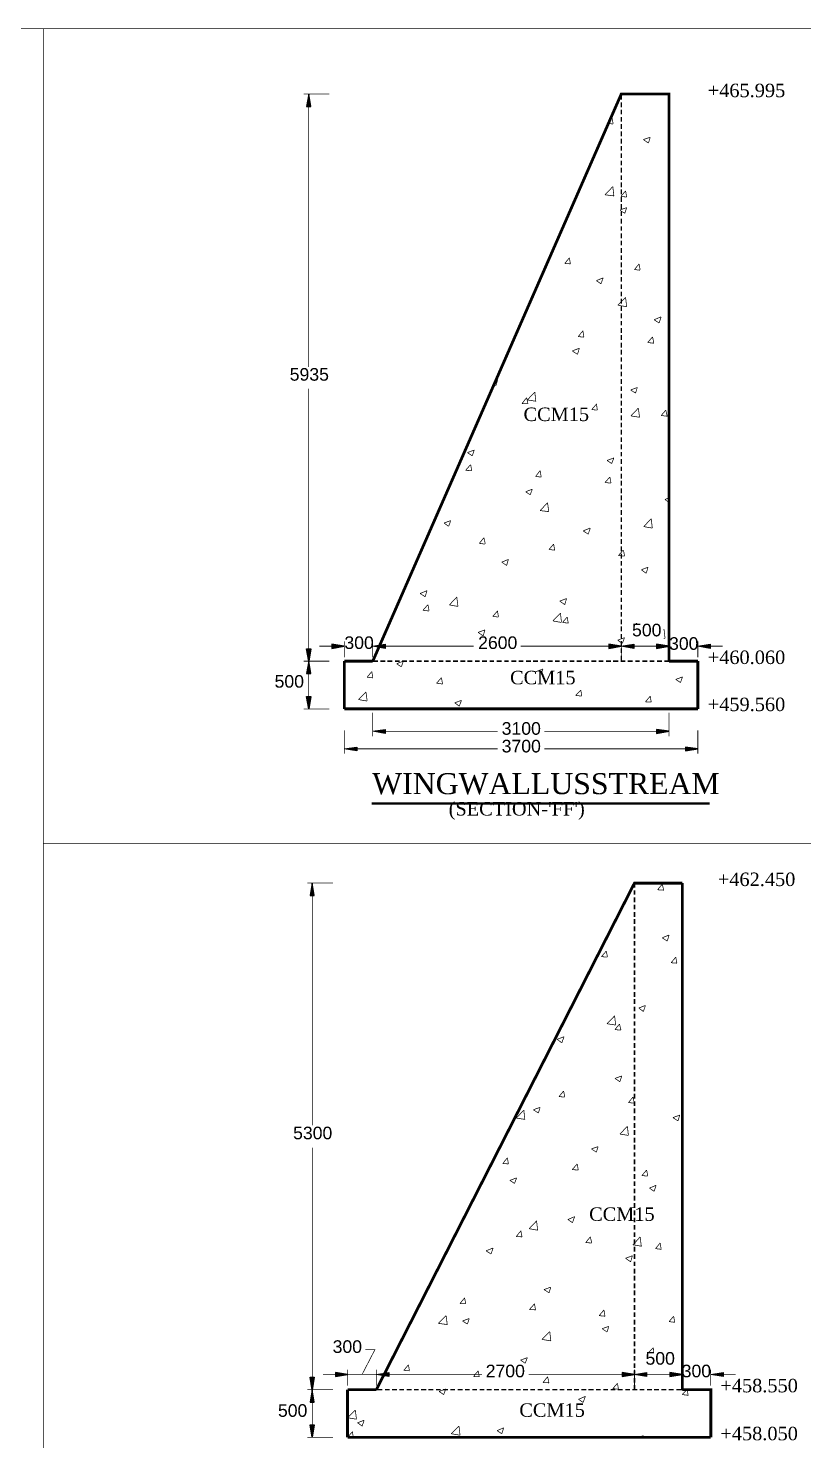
# Model space of a CAD drawing. Header units: millimetres. Extents: x 5 to 839, y 41 to 552.
# Drawn here: x 619.6 to 711.8, y 384 to 551.9 of the extents above; entities that cross this region are included whole.
import ezdxf

# ---------------------------------------------------------------- set-up
doc = ezdxf.new("R2010")
doc.units = ezdxf.units.MM
for name, color, linetype in [('H', 7, 'Continuous'), ('P', 7, 'Continuous'), ('T', 7, 'Continuous')]:
    doc.layers.add(name, color=color, linetype=linetype)

msp = doc.modelspace()

# ---------------------------------------------------------------- hatches: boundary and pattern name
at = {"layer": 'H', "linetype": 'Continuous'}
for points in [[(652.709, 542.608), (652.956, 544.089), (653.221, 542.608), (652.709, 542.608)], [(655.708, 478.19), (655.708, 478.702), (657.19, 478.437), (655.708, 478.19)], [(662.058, 478.19), (660.576, 478.437), (662.058, 478.702), (662.058, 478.19)], [(662.058, 478.19), (660.576, 478.437), (662.058, 478.702), (662.058, 478.19)], [(688.658, 478.19), (688.658, 478.702), (690.139, 478.437), (688.658, 478.19)], [(691.621, 478.19), (690.139, 478.437), (691.621, 478.702), (691.621, 478.19)], [(694.32, 478.19), (694.32, 478.702), (695.801, 478.437), (694.32, 478.19)], [(694.32, 478.19), (694.32, 478.702), (695.801, 478.437), (694.32, 478.19)], [(700.723, 478.19), (699.241, 478.437), (700.723, 478.702), (700.723, 478.19)], [(652.956, 476.656), (652.709, 478.137), (653.221, 478.137), (652.956, 476.656)], [(652.709, 475.174), (652.956, 476.656), (653.221, 475.174), (652.709, 475.174)], [(652.956, 470.994), (652.709, 472.475), (653.221, 472.475), (652.956, 470.994)], [(662.058, 468.066), (660.576, 468.313), (662.058, 468.524), (662.058, 468.066)], [(694.32, 468.066), (694.32, 468.524), (695.801, 468.313), (694.32, 468.066)], [(658.671, 466.002), (657.19, 466.249), (658.671, 466.46), (658.671, 466.002)], [(697.759, 466.002), (697.759, 466.46), (699.241, 466.249), (697.759, 466.002)], [(653.133, 448.804), (653.38, 450.286), (653.591, 448.804), (653.133, 448.804)], [(653.38, 390.049), (653.133, 391.53), (653.591, 391.53), (653.38, 390.049)], [(656.131, 391.619), (656.131, 392.077), (657.578, 391.866), (656.131, 391.619)], [(662.481, 391.619), (661, 391.866), (662.481, 392.077), (662.481, 391.619)], [(662.481, 391.619), (661, 391.866), (662.481, 392.077), (662.481, 391.619)], [(690.21, 391.619), (690.21, 392.077), (691.691, 391.866), (690.21, 391.619)], [(693.138, 391.619), (691.691, 391.866), (693.138, 392.077), (693.138, 391.619)], [(695.889, 391.619), (695.889, 392.077), (697.371, 391.866), (695.889, 391.619)], [(695.889, 391.619), (695.889, 392.077), (697.371, 391.866), (695.889, 391.619)], [(702.239, 391.619), (700.758, 391.866), (702.239, 392.077), (702.239, 391.619)], [(653.133, 388.567), (653.38, 390.049), (653.591, 388.567), (653.133, 388.567)], [(653.38, 384.369), (653.133, 385.851), (653.591, 385.851), (653.38, 384.369)]]:
    msp.add_hatch(color=256, dxfattribs=at).paths.add_polyline_path(points)

# ---------------------------------------------------------------- linework, layer by layer
at = {"layer": 'P'}
for points, const_width in [([(6.738, 41.769), (833.878, 41.769), (833.878, 551.886), (6.738, 551.886), (833.878, 551.886)], 0.085), ([(621.418, 41.769), (621.418, 551.886)], 0.085), ([(660.576, 476.673), (690.122, 544.107), (695.801, 544.107), (695.801, 476.673)], 0.339), ([(690.122, 544.107), (690.122, 543.419)], 0.169), ([(655.408, 544.107), (652.357, 544.107)], 0.085), ([(652.956, 542.625), (652.956, 511.669)], 0.085), ([(690.122, 543.137), (690.122, 542.537)], 0.169), ([(688.728, 540.932), (689.028, 541.267)], 0.085), ([(689.151, 540.544), (689.028, 541.267)], 0.085), ([(690.122, 542.237), (690.122, 541.69)], 0.169), ([(690.122, 541.39), (690.122, 540.808)], 0.169), ([(688.605, 540.597), (689.151, 540.544)], 0.085), ([(690.122, 540.544), (690.122, 539.962)], 0.169), ([(690.122, 539.662), (690.122, 539.062)], 0.169), ([(690.122, 538.815), (690.122, 538.215)], 0.169), ([(690.122, 537.916), (690.122, 537.369)], 0.169), ([(692.75, 538.692), (693.561, 538.974)], 0.085), ([(692.75, 538.692), (693.349, 538.268)], 0.085), ([(693.349, 538.268), (693.561, 538.974)], 0.085), ([(690.122, 537.069), (690.122, 536.487)], 0.169), ([(690.122, 536.187), (690.122, 535.64)], 0.169), ([(690.122, 535.34), (690.122, 534.741)], 0.169), ([(690.122, 534.458), (690.122, 533.894)], 0.169), ([(688.181, 532.13), (689.116, 533.1)], 0.085), ([(689.24, 531.989), (689.116, 533.1)], 0.085), ([(690.122, 533.612), (690.122, 533.012)], 0.169), ([(690.122, 532.765), (690.122, 532.165)], 0.169), ([(690.122, 531.989), (690.633, 532.589)], 0.085), ([(690.757, 531.865), (690.633, 532.589)], 0.085), ([(688.181, 532.13), (689.24, 531.989)], 0.085), ([(690.122, 531.865), (690.122, 531.283)], 0.169), ([(690.122, 531.019), (690.122, 530.437)], 0.169), ([(690.086, 531.918), (690.122, 531.989)], 0.085), ([(690.086, 531.918), (690.757, 531.865)], 0.085), ([(689.963, 530.313), (690.122, 530.384)], 0.085), ([(689.963, 530.313), (690.122, 530.172)], 0.085), ([(690.122, 530.137), (690.122, 529.59)], 0.169), ([(690.122, 529.29), (690.122, 528.69)], 0.169), ([(690.122, 530.384), (690.757, 530.595)], 0.085), ([(690.122, 530.172), (690.545, 529.925)], 0.085), ([(690.545, 529.925), (690.757, 530.595)], 0.085), ([(690.122, 528.391), (690.122, 527.844)], 0.169), ([(690.122, 527.544), (690.122, 526.962)], 0.169), ([(690.122, 526.662), (690.122, 526.115)], 0.169), ([(690.122, 525.815), (690.122, 525.216)], 0.169), ([(683.401, 523.963), (683.948, 524.633)], 0.085), ([(684.071, 523.91), (683.948, 524.633)], 0.085), ([(690.122, 524.933), (690.122, 524.369)], 0.169), ([(690.122, 524.087), (690.122, 523.487)], 0.169), ([(683.401, 523.963), (684.071, 523.91)], 0.085), ([(690.122, 523.24), (690.122, 522.64)], 0.169), ([(690.122, 522.34), (690.122, 521.794)], 0.169), ([(691.691, 523.24), (692.238, 523.91)], 0.085), ([(691.691, 523.24), (692.362, 523.152)], 0.085), ([(692.362, 523.187), (692.238, 523.91)], 0.085), ([(687.158, 521.917), (687.97, 522.252)], 0.085), ([(687.158, 521.917), (687.705, 521.547)], 0.085), ([(687.705, 521.547), (687.97, 522.252)], 0.085), ([(690.122, 521.494), (690.122, 520.912)], 0.169), ([(690.122, 520.612), (690.122, 520.065)], 0.169), ([(689.698, 519.007), (690.122, 519.43), (690.633, 519.924)], 0.085), ([(689.751, 519.007), (690.122, 518.918), (690.757, 518.83)], 0.085), ([(690.122, 519.765), (690.122, 519.165)], 0.169), ([(690.757, 518.83), (690.633, 519.924)], 0.085), ([(690.122, 518.866), (690.122, 518.319)], 0.169), ([(690.122, 518.019), (690.122, 517.437)], 0.169), ([(694.02, 517.26), (694.831, 517.613)], 0.085), ([(694.02, 517.26), (694.619, 516.89)], 0.085), ([(694.619, 516.89), (694.866, 517.613)], 0.085), ([(685.006, 515.267), (685.553, 515.955)], 0.085), ([(685.677, 515.232), (685.553, 515.955)], 0.085), ([(690.122, 517.137), (690.122, 516.59)], 0.169), ([(690.122, 516.29), (690.122, 515.691)], 0.169), ([(685.006, 515.267), (685.677, 515.197)], 0.085), ([(690.122, 515.444), (690.122, 514.844)], 0.169), ([(690.122, 514.562), (690.122, 513.962)], 0.169), ([(693.261, 514.562), (693.808, 515.197)], 0.085), ([(693.261, 514.562), (693.984, 514.473)], 0.085), ([(693.984, 514.473), (693.843, 515.232)], 0.085), ([(684.318, 513.574), (685.13, 513.874)], 0.085), ([(684.318, 513.539), (684.918, 513.151)], 0.085), ([(684.918, 513.151), (685.13, 513.874)], 0.085), ([(690.122, 513.715), (690.122, 513.115)], 0.169), ([(690.122, 512.815), (690.122, 512.269)], 0.169), ([(690.122, 511.969), (690.122, 511.387)], 0.169), ([(690.122, 511.087), (690.122, 510.54)], 0.169), ([(652.956, 478.155), (652.956, 509.058)], 0.085), ([(675.005, 509.605), (675.217, 509.429)], 0.085), ([(675.217, 510.064), (675.428, 510.152)], 0.085), ([(675.217, 509.429), (675.428, 510.152)], 0.085), ([(690.122, 510.24), (690.122, 509.64)], 0.169), ([(690.122, 509.341), (690.122, 508.794)], 0.169), ([(691.233, 508.917), (692.027, 509.217)], 0.085), ([(691.233, 508.917), (691.815, 508.547)], 0.085), ([(691.815, 508.547), (692.027, 509.217)], 0.085), ([(678.321, 507.312), (678.868, 508)], 0.085), ([(678.321, 507.312), (678.991, 507.277)], 0.085), ([(679.027, 507.277), (678.868, 508)], 0.085), ([(678.956, 507.735), (679.838, 508.67)], 0.085), ([(678.956, 507.735), (679.962, 507.577)], 0.085), ([(679.962, 507.577), (679.838, 508.67)], 0.085), ([(686.611, 506.589), (687.158, 507.224)], 0.085), ([(687.282, 506.518), (687.158, 507.277)], 0.085), ([(690.122, 508.494), (690.122, 507.912)], 0.169), ([(690.122, 507.647), (690.122, 507.065)], 0.169), ([(686.611, 506.589), (687.282, 506.518)], 0.085), ([(690.122, 506.765), (690.122, 506.166)], 0.169), ([(690.122, 505.919), (690.122, 505.319)], 0.169), ([(691.268, 505.83), (692.15, 506.765)], 0.085), ([(691.268, 505.83), (692.291, 505.672)], 0.085), ([(692.291, 505.672), (692.15, 506.765)], 0.085), ([(694.866, 505.883), (695.413, 506.518)], 0.085), ([(694.866, 505.883), (695.59, 505.795)], 0.085), ([(695.59, 505.795), (695.413, 506.518)], 0.085), ([(690.122, 505.037), (690.122, 504.472)], 0.169), ([(690.122, 504.19), (690.122, 503.59)], 0.169), ([(690.122, 503.29), (690.122, 502.744)], 0.169), ([(690.122, 502.444), (690.122, 501.862)], 0.169), ([(671.83, 501.474), (672.641, 501.773)], 0.085), ([(671.83, 501.474), (672.394, 501.086)], 0.085), ([(672.394, 501.086), (672.641, 501.773)], 0.085), ([(688.428, 500.539), (689.24, 500.839)], 0.085), ([(688.428, 500.539), (688.975, 500.168)], 0.085), ([(688.975, 500.168), (689.24, 500.839)], 0.085), ([(690.122, 501.562), (690.122, 501.015)], 0.169), ([(690.122, 500.715), (690.122, 500.115)], 0.169), ([(671.618, 499.357), (672.183, 500.027)], 0.085), ([(671.618, 499.357), (672.342, 499.322)], 0.085), ([(672.342, 499.322), (672.218, 500.027)], 0.085), ([(679.926, 498.634), (680.473, 499.322)], 0.085), ([(680.597, 498.563), (680.473, 499.322)], 0.085), ([(690.122, 499.816), (690.122, 499.269)], 0.169), ([(690.122, 498.969), (690.122, 498.387)], 0.169), ([(678.744, 496.817), (679.538, 497.117)], 0.085), ([(679.291, 496.447), (679.538, 497.117)], 0.085), ([(679.926, 498.634), (680.597, 498.563)], 0.085), ([(688.181, 497.911), (688.763, 498.563)], 0.085), ([(688.217, 497.911), (688.904, 497.84)], 0.085), ([(688.904, 497.84), (688.763, 498.563)], 0.085), ([(690.122, 498.122), (690.122, 497.54)], 0.169), ([(690.122, 497.24), (690.122, 496.641)], 0.169), ([(678.744, 496.817), (679.291, 496.447)], 0.085), ([(680.473, 494.577), (681.355, 495.512)], 0.085), ([(681.496, 494.453), (681.355, 495.512)], 0.085), ([(690.122, 496.394), (690.122, 495.794)], 0.169), ([(690.122, 495.512), (690.122, 494.947)], 0.169), ([(695.29, 495.882), (695.801, 496.094)], 0.085), ([(695.325, 495.882), (695.801, 495.547)], 0.085), ([(680.473, 494.577), (681.496, 494.453)], 0.085), ([(690.122, 494.665), (690.122, 494.065)], 0.169), ([(690.122, 493.765), (690.122, 493.219)], 0.169), ([(669.043, 493.095), (669.854, 493.395)], 0.085), ([(669.043, 493.095), (669.59, 492.707)], 0.085), ([(669.59, 492.707), (669.854, 493.395)], 0.085), ([(685.588, 492.16), (686.4, 492.495)], 0.085), ([(685.588, 492.16), (686.188, 491.772)], 0.085), ([(686.188, 491.772), (686.435, 492.495)], 0.085), ([(690.122, 492.919), (690.122, 492.337)], 0.169), ([(690.122, 492.037), (690.122, 491.49)], 0.169), ([(692.785, 492.672), (693.685, 493.607)], 0.085), ([(692.785, 492.672), (693.808, 492.495)], 0.085), ([(693.808, 492.495), (693.685, 493.607)], 0.085), ([(673.241, 490.679), (673.788, 491.349)], 0.085), ([(673.241, 490.679), (673.911, 490.59)], 0.085), ([(673.947, 490.643), (673.788, 491.349)], 0.085), ([(681.531, 489.955), (682.078, 490.59)], 0.085), ([(682.202, 489.867), (682.078, 490.59)], 0.085), ([(690.122, 491.19), (690.122, 490.59)], 0.169), ([(690.122, 490.343), (690.122, 489.744)], 0.169), ([(675.905, 488.438), (676.698, 488.774)], 0.085), ([(676.487, 488.05), (676.698, 488.774)], 0.085), ([(681.531, 489.955), (682.202, 489.867)], 0.085), ([(689.786, 489.232), (690.122, 489.62)], 0.085), ([(689.786, 489.232), (690.122, 489.197), (690.51, 489.162)], 0.085), ([(690.122, 489.444), (690.122, 488.862)], 0.169), ([(690.122, 489.62), (690.333, 489.867)], 0.085), ([(690.51, 489.162), (690.386, 489.867)], 0.085), ([(675.905, 488.438), (676.487, 488.05)], 0.085), ([(690.122, 488.597), (690.122, 488.015)], 0.169), ([(690.122, 487.715), (690.122, 487.168)], 0.169), ([(692.503, 487.539), (693.297, 487.839)], 0.085), ([(692.503, 487.539), (693.085, 487.116)], 0.085), ([(693.085, 487.116), (693.297, 487.839)], 0.085), ([(690.122, 486.869), (690.122, 486.269)], 0.169), ([(690.122, 485.987), (690.122, 485.422)], 0.169), ([(666.203, 484.717), (667.015, 485.052)], 0.085), ([(666.203, 484.717), (666.803, 484.329)], 0.085), ([(666.803, 484.329), (667.015, 485.052)], 0.085), ([(669.678, 483.358), (670.56, 484.293)], 0.085), ([(670.701, 483.182), (670.56, 484.293)], 0.085), ([(682.801, 483.817), (683.613, 484.117)], 0.085), ([(682.801, 483.817), (683.401, 483.394)], 0.085), ([(683.401, 483.394), (683.613, 484.117)], 0.085), ([(690.122, 485.14), (690.122, 484.54)], 0.169), ([(690.122, 484.24), (690.122, 483.694)], 0.169), ([(666.538, 482.723), (667.138, 483.394)], 0.085), ([(666.538, 482.723), (667.262, 482.635)], 0.085), ([(667.262, 482.688), (667.138, 483.394)], 0.085), ([(669.678, 483.358), (670.701, 483.182)], 0.085), ([(674.846, 482), (675.393, 482.635)], 0.085), ([(674.846, 482), (675.517, 481.912)], 0.085), ([(675.517, 481.912), (675.393, 482.688)], 0.085), ([(681.99, 481.453), (682.89, 482.388)], 0.085), ([(683.013, 481.277), (682.89, 482.388)], 0.085), ([(690.122, 483.394), (690.122, 482.812)], 0.169), ([(690.122, 482.512), (690.122, 481.965)], 0.169), ([(673.1, 480.095), (673.911, 480.395)], 0.085), ([(673.7, 479.672), (673.911, 480.395)], 0.085), ([(681.99, 481.453), (683.013, 481.277)], 0.085), ([(683.137, 481.277), (683.683, 481.912)], 0.085), ([(683.137, 481.277), (683.824, 481.189)], 0.085), ([(683.824, 481.189), (683.683, 481.912)], 0.085), ([(690.122, 481.665), (690.122, 481.065)], 0.169), ([(690.122, 480.818), (690.122, 480.219)], 0.169), ([(691.868, 481.118), (691.938, 481.189)], 0.085), ([(691.991, 481.118), (691.938, 481.189)], 0.085), ([(695.166, 480.395), (695.202, 480.483)], 0.085), ([(695.325, 479.372), (695.202, 480.483)], 0.085), ([(657.19, 477.132), (657.19, 479.037)], 0.085), ([(660.576, 477.132), (660.576, 479.037)], 0.085), ([(660.576, 477.132), (660.576, 479.037)], 0.085), ([(673.1, 480.095), (673.7, 479.672)], 0.085), ([(690.51, 479.46), (690.122, 479.337), (689.698, 479.16)], 0.085), ([(689.698, 479.16), (690.122, 478.861)], 0.085), ([(690.122, 479.919), (690.122, 479.372)], 0.169), ([(690.122, 479.072), (690.122, 478.49)], 0.169), ([(690.122, 477.132), (690.122, 479.037)], 0.085), ([(690.122, 477.132), (690.122, 479.037)], 0.085), ([(690.122, 478.861), (690.245, 478.79)], 0.085), ([(690.245, 478.79), (690.51, 479.46)], 0.085), ([(695.166, 479.372), (695.325, 479.372)], 0.085), ([(695.801, 477.132), (695.801, 479.037)], 0.085), ([(695.801, 477.132), (695.801, 479.037)], 0.085), ([(699.223, 477.132), (699.223, 479.037)], 0.085), ([(655.708, 478.455), (654.226, 478.455)], 0.085), ([(662.058, 478.455), (672.553, 478.455)], 0.085), ([(662.058, 478.455), (663.54, 478.455)], 0.085), ([(688.64, 478.455), (678.145, 478.455)], 0.085), ([(690.122, 478.19), (690.122, 477.643)], 0.169), ([(690.122, 477.344), (690.122, 476.673)], 0.169), ([(691.603, 478.455), (694.32, 478.455)], 0.085), ([(694.32, 478.455), (692.873, 478.455)], 0.085), ([(700.705, 478.455), (702.187, 478.455)], 0.085), ([(655.408, 476.673), (652.357, 476.673)], 0.085), ([(655.408, 476.673), (652.357, 476.673)], 0.085), ([(657.19, 476.673), (657.19, 470.994)], 0.339), ([(657.19, 476.673), (660.576, 476.673)], 0.339), ([(659.906, 474.768), (660.453, 475.439)], 0.085), ([(660.576, 474.715), (660.453, 475.439)], 0.085), ([(661.176, 476.673), (660.576, 476.673)], 0.169), ([(662.058, 476.673), (661.458, 476.673)], 0.169), ([(662.905, 476.673), (662.305, 476.673)], 0.169), ([(663.787, 476.673), (663.205, 476.673)], 0.169), ([(663.416, 476.373), (664.21, 476.673)], 0.085), ([(663.416, 476.373), (663.963, 475.985)], 0.085), ([(663.963, 475.985), (664.21, 476.673)], 0.085), ([(664.633, 476.673), (664.051, 476.673)], 0.169), ([(665.48, 476.673), (664.933, 476.673)], 0.169), ([(666.38, 476.673), (665.78, 476.673)], 0.169), ([(667.226, 476.673), (666.679, 476.673)], 0.169), ([(668.108, 476.673), (667.526, 476.673)], 0.169), ([(668.955, 476.673), (668.408, 476.673)], 0.169), ([(669.854, 476.673), (669.255, 476.673)], 0.169), ([(670.701, 476.673), (670.101, 476.673)], 0.169), ([(671.583, 476.673), (670.983, 476.673)], 0.169), ([(672.43, 476.673), (671.83, 476.673)], 0.169), ([(673.276, 476.673), (672.73, 476.673)], 0.169), ([(674.158, 476.673), (673.576, 476.673)], 0.169), ([(675.005, 476.673), (674.458, 476.673)], 0.169), ([(675.905, 476.673), (675.305, 476.673)], 0.169), ([(676.751, 476.673), (676.204, 476.673)], 0.169), ([(677.633, 476.673), (677.051, 476.673)], 0.169), ([(678.48, 476.673), (677.933, 476.673)], 0.169), ([(679.379, 476.673), (678.78, 476.673)], 0.169), ([(680.226, 476.673), (679.626, 476.673)], 0.169), ([(680.014, 475.439), (680.808, 475.738)], 0.085), ([(680.014, 475.439), (680.085, 475.403)], 0.085), ([(681.108, 476.673), (680.508, 476.673)], 0.169), ([(680.685, 475.403), (680.808, 475.738)], 0.085), ([(681.955, 476.673), (681.355, 476.673)], 0.169), ([(682.801, 476.673), (682.255, 476.673)], 0.169), ([(683.683, 476.673), (683.101, 476.673)], 0.169), ([(684.53, 476.673), (683.983, 476.673)], 0.169), ([(685.43, 476.673), (684.83, 476.673)], 0.169), ([(686.276, 476.673), (685.729, 476.673)], 0.169), ([(687.158, 476.673), (686.576, 476.673)], 0.169), ([(688.005, 476.673), (687.423, 476.673)], 0.169), ([(688.904, 476.673), (688.305, 476.673)], 0.169), ([(689.751, 476.673), (689.151, 476.673)], 0.169), ([(690.598, 476.673), (690.033, 476.673)], 0.169), ([(691.48, 476.673), (690.88, 476.673)], 0.169), ([(692.326, 476.673), (691.78, 476.673)], 0.169), ([(693.208, 476.673), (692.626, 476.673)], 0.169), ([(694.055, 476.673), (693.508, 476.673)], 0.169), ([(694.955, 476.673), (694.355, 476.673)], 0.169), ([(695.801, 476.673), (695.254, 476.673)], 0.169), ([(695.801, 476.673), (699.223, 476.673)], 0.339), ([(699.223, 476.673), (699.223, 470.994)], 0.339), ([(652.956, 472.475), (652.956, 475.192)], 0.085), ([(659.906, 474.768), (660.576, 474.68)], 0.085), ([(668.161, 474.045), (668.708, 474.68)], 0.085), ([(668.161, 474.045), (668.867, 473.957)], 0.085), ([(668.867, 473.957), (668.743, 474.715)], 0.085), ([(696.595, 474.504), (697.406, 474.804)], 0.085), ([(696.595, 474.504), (697.159, 474.133)], 0.085), ([(697.159, 474.133), (697.406, 474.804)], 0.085), ([(658.883, 472.105), (659.765, 473.022)], 0.085), ([(658.883, 472.105), (659.906, 471.928)], 0.085), ([(659.906, 471.928), (659.765, 473.022)], 0.085), ([(670.313, 471.717), (671.124, 472.017)], 0.085), ([(670.86, 471.329), (671.124, 472.017)], 0.085), ([(684.706, 472.599), (685.306, 473.234)], 0.085), ([(684.706, 472.599), (685.43, 472.511)], 0.085), ([(685.43, 472.511), (685.306, 473.234)], 0.085), ([(692.997, 471.84), (693.561, 472.511)], 0.085), ([(693.685, 471.805), (693.561, 472.511)], 0.085), ([(655.408, 470.994), (652.357, 470.994)], 0.085), ([(699.223, 470.994), (657.19, 470.994)], 0.339), ([(660.576, 470.535), (660.576, 467.73)], 0.085), ([(670.313, 471.717), (670.86, 471.329)], 0.085), ([(671.971, 470.994), (672.095, 471.117)], 0.085), ([(672.13, 470.994), (672.095, 471.117)], 0.085), ([(687.37, 470.994), (687.705, 471.082)], 0.085), ([(687.67, 470.994), (687.705, 471.082)], 0.085), ([(692.997, 471.84), (693.685, 471.805)], 0.085), ([(695.801, 470.535), (695.801, 467.73)], 0.085), ([(657.19, 468.454), (657.19, 465.667)], 0.085), ([(662.058, 468.33), (675.428, 468.33)], 0.085), ([(694.32, 468.33), (680.985, 468.33)], 0.085), ([(699.223, 468.454), (699.223, 465.667)], 0.085), ([(658.671, 466.249), (675.428, 466.249)], 0.085), ([(697.742, 466.249), (680.985, 466.249)], 0.085), ([(660.453, 459.74), (700.617, 459.74)], 0.254), ([(621.418, 454.995), (732.032, 454.995)], 0.085), ([(655.832, 450.286), (652.78, 450.286)], 0.085), ([(661, 390.049), (691.691, 450.286), (697.371, 450.286)], 0.339), ([(691.691, 450.286), (691.691, 449.739)], 0.169), ([(694.443, 449.492), (694.99, 450.162)], 0.085), ([(695.166, 449.439), (694.99, 450.162)], 0.085), ([(697.371, 450.286), (697.371, 390.049)], 0.339), ([(653.38, 448.804), (653.38, 421.499)], 0.085), ([(691.691, 449.439), (691.691, 448.892)], 0.169), ([(691.691, 448.592), (691.691, 448.01)], 0.169), ([(694.443, 449.492), (695.166, 449.439)], 0.085), ([(691.691, 447.71), (691.691, 447.163)], 0.169), ([(691.691, 446.864), (691.691, 446.264)], 0.169), ([(691.691, 446.017), (691.691, 445.417)], 0.169), ([(691.691, 445.135), (691.691, 444.535)], 0.169), ([(691.691, 444.288), (691.691, 443.689)], 0.169), ([(691.691, 443.389), (691.691, 442.842)], 0.169), ([(694.99, 443.777), (695.801, 444.112)], 0.085), ([(694.99, 443.777), (695.59, 443.389)], 0.085), ([(695.59, 443.389), (695.801, 444.112)], 0.085), ([(687.758, 441.537), (688.34, 442.207)], 0.085), ([(688.481, 441.484), (688.34, 442.207)], 0.085), ([(691.691, 442.542), (691.691, 441.96)], 0.169), ([(691.691, 441.66), (691.691, 441.113)], 0.169), ([(687.758, 441.537), (688.481, 441.484)], 0.085), ([(691.691, 440.813), (691.691, 440.214)], 0.169), ([(696.048, 440.813), (696.595, 441.484)], 0.085), ([(696.048, 440.813), (696.736, 440.761)], 0.085), ([(696.736, 440.761), (696.595, 441.484)], 0.085), ([(691.691, 439.914), (691.691, 439.367)], 0.169), ([(691.691, 439.067), (691.691, 438.485)], 0.169), ([(691.691, 438.221), (691.691, 437.638)], 0.169), ([(691.691, 437.339), (691.691, 436.739)], 0.169), ([(691.691, 436.492), (691.691, 435.892)], 0.169), ([(691.691, 435.61), (691.691, 435.046)], 0.169), ([(692.203, 435.434), (692.997, 435.733)], 0.085), ([(692.203, 435.434), (692.75, 435.01)], 0.085), ([(692.75, 435.01), (692.997, 435.733)], 0.085), ([(688.428, 433.564), (689.328, 434.499)], 0.085), ([(689.451, 433.405), (688.428, 433.564)], 0.085), ([(689.328, 434.499), (689.451, 433.405)], 0.085), ([(689.363, 432.858), (689.91, 433.529)], 0.085), ([(690.086, 432.805), (689.91, 433.529)], 0.085), ([(691.691, 434.763), (691.691, 434.164)], 0.169), ([(691.691, 433.864), (691.691, 433.317)], 0.169), ([(682.502, 431.712), (683.313, 432.012)], 0.085), ([(682.502, 431.712), (683.048, 431.288)], 0.085), ([(683.048, 431.288), (683.313, 432.012)], 0.085), ([(689.363, 432.858), (690.086, 432.805)], 0.085), ([(691.691, 433.017), (691.691, 432.435)], 0.169), ([(691.691, 432.135), (691.691, 431.588)], 0.169), ([(691.691, 431.288), (691.691, 430.689)], 0.169), ([(691.691, 430.389), (691.691, 429.842)], 0.169), ([(691.691, 429.542), (691.691, 428.96)], 0.169), ([(691.691, 428.696), (691.691, 428.113)], 0.169), ([(689.363, 427.055), (690.174, 427.355)], 0.085), ([(689.363, 427.055), (689.963, 426.667)], 0.085), ([(689.963, 426.667), (690.174, 427.355)], 0.085), ([(691.691, 427.814), (691.691, 427.267)], 0.169), ([(691.691, 426.967), (691.691, 426.367)], 0.169), ([(682.713, 424.886), (683.26, 425.573)], 0.085), ([(682.713, 424.886), (683.401, 424.85)], 0.085), ([(683.401, 424.85), (683.26, 425.573)], 0.085), ([(691.691, 426.085), (691.691, 425.521)], 0.169), ([(691.691, 425.238), (691.691, 424.639)], 0.169), ([(677.633, 422.346), (678.533, 423.28)], 0.085), ([(678.656, 422.187), (678.533, 423.28)], 0.085), ([(679.662, 423.333), (680.473, 423.616)], 0.085), ([(679.662, 423.333), (680.261, 422.945)], 0.085), ([(680.261, 422.945), (680.473, 423.616)], 0.085), ([(690.968, 424.18), (691.515, 424.85)], 0.085), ([(690.968, 424.18), (691.656, 424.127)], 0.085), ([(691.656, 424.127), (691.515, 424.85)], 0.085), ([(691.691, 424.339), (691.691, 423.792)], 0.169), ([(691.691, 423.492), (691.691, 422.91)], 0.169), ([(677.633, 422.346), (678.656, 422.187)], 0.085), ([(691.691, 422.61), (691.691, 422.063)], 0.169), ([(691.691, 421.763), (691.691, 421.164)], 0.169), ([(696.26, 422.398), (697.071, 422.698)], 0.085), ([(696.26, 422.398), (696.86, 422.01)], 0.085), ([(696.86, 422.01), (697.071, 422.698)], 0.085), ([(689.963, 420.441), (690.845, 421.375)], 0.085), ([(689.963, 420.441), (690.968, 420.282)], 0.085), ([(690.968, 420.282), (690.845, 421.375)], 0.085), ([(691.691, 420.917), (691.691, 420.317)], 0.169), ([(691.691, 420.017), (691.691, 419.435)], 0.169), ([(653.38, 391.53), (653.38, 418.835)], 0.085), ([(686.576, 418.677), (687.37, 418.959)], 0.085), ([(686.576, 418.677), (687.158, 418.289)], 0.085), ([(687.158, 418.289), (687.37, 418.959)], 0.085), ([(691.691, 419.171), (691.691, 418.588)], 0.169), ([(691.691, 418.289), (691.691, 417.742)], 0.169), ([(676.028, 416.93), (676.575, 417.618)], 0.085), ([(676.028, 416.93), (676.698, 416.895)], 0.085), ([(676.698, 416.895), (676.575, 417.618)], 0.085), ([(684.283, 416.207), (684.883, 416.895)], 0.085), ([(685.006, 416.172), (684.883, 416.895)], 0.085), ([(691.691, 417.442), (691.691, 416.842)], 0.169), ([(691.691, 416.56), (691.691, 415.996)], 0.169), ([(676.875, 414.937), (677.686, 415.237)], 0.085), ([(676.875, 414.937), (677.422, 414.567)], 0.085), ([(677.422, 414.567), (677.686, 415.237)], 0.085), ([(684.283, 416.207), (685.006, 416.172)], 0.085), ([(691.691, 415.713), (691.691, 415.114)], 0.169), ([(691.691, 414.814), (691.691, 414.267)], 0.169), ([(692.573, 415.502), (693.138, 416.172)], 0.085), ([(692.573, 415.502), (693.261, 415.449)], 0.085), ([(693.261, 415.449), (693.138, 416.172)], 0.085), ([(691.691, 413.967), (691.691, 413.385)], 0.169), ([(691.691, 413.12), (691.691, 412.538)], 0.169), ([(693.473, 414.02), (694.267, 414.355)], 0.085), ([(693.473, 414.02), (694.02, 413.632)], 0.085), ([(694.02, 413.632), (694.267, 414.355)], 0.085), ([(691.691, 412.238), (691.691, 411.639)], 0.169), ([(679.168, 409.187), (680.05, 410.122)], 0.085), ([(680.173, 409.011), (680.05, 410.122)], 0.085), ([(683.772, 410.281), (684.583, 410.633)], 0.085), ([(683.772, 410.281), (684.318, 409.91)], 0.085), ([(684.318, 409.91), (684.583, 410.633)], 0.085), ([(691.691, 411.392), (691.691, 410.792)], 0.169), ([(691.691, 410.492), (691.691, 409.945)], 0.169), ([(677.633, 408.252), (678.18, 408.94)], 0.085), ([(677.633, 408.252), (678.321, 408.217)], 0.085), ([(678.321, 408.217), (678.18, 408.94)], 0.085), ([(679.168, 409.187), (680.173, 409.011)], 0.085), ([(685.888, 407.529), (686.435, 408.217)], 0.085), ([(686.611, 407.494), (686.435, 408.217)], 0.085), ([(691.691, 409.646), (691.691, 409.063)], 0.169), ([(691.691, 408.764), (691.691, 408.217)], 0.169), ([(691.691, 407.458), (692.362, 408.217)], 0.085), ([(692.362, 408.217), (692.503, 407.106), (691.691, 407.247)], 0.085), ([(674.035, 406.559), (674.882, 406.894)], 0.085), ([(674.035, 406.559), (674.635, 406.188)], 0.085), ([(674.635, 406.188), (674.882, 406.894)], 0.085), ([(685.888, 407.529), (686.611, 407.494)], 0.085), ([(691.48, 407.282), (691.691, 407.458)], 0.085), ([(691.48, 407.282), (691.691, 407.247)], 0.085), ([(691.691, 407.917), (691.691, 407.317)], 0.169), ([(691.691, 407.035), (691.691, 406.471)], 0.169), ([(694.196, 406.823), (694.743, 407.494)], 0.085), ([(694.196, 406.823), (694.866, 406.735)], 0.085), ([(694.866, 406.735), (694.743, 407.494)], 0.085), ([(690.633, 405.677), (691.444, 405.977)], 0.085), ([(690.633, 405.677), (691.233, 405.253)], 0.085), ([(691.233, 405.253), (691.444, 405.977)], 0.085), ([(691.691, 406.188), (691.691, 405.589)], 0.169), ([(691.691, 405.289), (691.691, 404.742)], 0.169), ([(691.691, 404.442), (691.691, 403.86)], 0.169), ([(691.691, 403.595), (691.691, 403.013)], 0.169), ([(680.932, 401.955), (681.743, 402.237)], 0.085), ([(680.932, 401.955), (681.531, 401.567)], 0.085), ([(681.531, 401.567), (681.743, 402.237)], 0.085), ([(691.691, 402.713), (691.691, 402.114)], 0.169), ([(691.691, 401.867), (691.691, 401.267)], 0.169), ([(670.948, 400.297), (671.495, 400.967)], 0.085), ([(670.948, 400.297), (671.618, 400.262)], 0.085), ([(671.618, 400.262), (671.495, 400.967)], 0.085), ([(679.203, 399.574), (679.803, 400.262)], 0.085), ([(679.926, 399.538), (679.803, 400.262)], 0.085), ([(691.691, 400.967), (691.691, 400.42)], 0.169), ([(691.691, 400.121), (691.691, 399.538)], 0.169), ([(668.373, 397.933), (669.29, 398.851)], 0.085), ([(669.431, 397.792), (669.29, 398.851)], 0.085), ([(671.248, 398.216), (672.042, 398.515)], 0.085), ([(671.248, 398.216), (671.83, 397.845)], 0.085), ([(671.83, 397.845), (672.042, 398.515)], 0.085), ([(679.203, 399.574), (679.926, 399.538)], 0.085), ([(687.493, 398.851), (688.058, 399.538)], 0.085), ([(687.493, 398.851), (688.181, 398.78)], 0.085), ([(688.181, 398.78), (688.058, 399.538)], 0.085), ([(691.691, 399.239), (691.691, 398.692)], 0.169), ([(691.691, 398.392), (691.691, 397.792)], 0.169), ([(695.801, 398.145), (696.348, 398.78)], 0.085), ([(695.801, 398.145), (696.472, 398.057)], 0.085), ([(696.472, 398.057), (696.348, 398.78)], 0.085), ([(668.373, 397.933), (669.431, 397.792)], 0.085), ([(680.685, 396.028), (681.62, 396.946)], 0.085), ([(681.743, 395.852), (681.62, 396.946)], 0.085), ([(687.846, 397.298), (688.64, 397.581)], 0.085), ([(687.846, 397.298), (688.428, 396.91)], 0.085), ([(688.428, 396.91), (688.64, 397.581)], 0.085), ([(691.691, 397.51), (691.691, 396.946)], 0.169), ([(691.691, 396.663), (691.691, 396.064)], 0.169), ([(659.306, 391.866), (660.823, 394.794), (659.694, 394.794)], 0.085), ([(680.685, 396.028), (681.743, 395.852)], 0.085), ([(691.691, 395.817), (691.691, 395.217)], 0.169), ([(691.691, 394.917), (691.691, 394.335)], 0.169), ([(693.385, 394.494), (693.932, 395.041)], 0.085), ([(693.932, 395.041), (693.984, 394.494)], 0.085), ([(664.263, 392.342), (664.81, 393.012)], 0.085), ([(664.933, 392.289), (664.81, 393.012)], 0.085), ([(678.145, 393.559), (678.956, 393.859)], 0.085), ([(678.145, 393.559), (678.692, 393.188)], 0.085), ([(678.692, 393.188), (678.956, 393.859)], 0.085), ([(691.691, 394.07), (691.691, 393.488)], 0.169), ([(691.691, 393.188), (691.691, 392.642)], 0.169), ([(656.131, 391.866), (654.65, 391.866)], 0.085), ([(657.578, 390.525), (657.578, 392.43)], 0.085), ([(661, 391.866), (657.578, 391.866)], 0.085), ([(661, 390.525), (661, 392.43)], 0.085), ([(661, 390.525), (661, 392.43)], 0.085), ([(662.481, 391.866), (673.576, 391.866)], 0.085), ([(662.481, 391.866), (663.963, 391.866)], 0.085), ([(664.263, 392.342), (664.933, 392.289)], 0.085), ([(672.553, 391.619), (673.1, 392.289)], 0.085), ([(672.553, 391.619), (673.241, 391.583)], 0.085), ([(673.241, 391.583), (673.1, 392.289)], 0.085), ([(690.21, 391.866), (679.115, 391.866)], 0.085), ([(680.808, 390.895), (681.355, 391.583)], 0.085), ([(681.531, 390.86), (681.355, 391.583)], 0.085), ([(691.691, 392.342), (691.691, 391.742)], 0.169), ([(691.691, 391.442), (691.691, 390.895)], 0.169), ([(691.691, 390.525), (691.691, 392.43)], 0.085), ([(691.691, 390.525), (691.691, 392.43)], 0.085), ([(693.138, 391.866), (695.889, 391.866)], 0.085), ([(695.889, 391.866), (694.408, 391.866)], 0.085), ([(697.371, 390.525), (697.371, 392.43)], 0.085), ([(697.371, 390.525), (697.371, 392.43)], 0.085), ([(700.758, 390.525), (700.758, 392.43)], 0.085), ([(702.239, 391.866), (703.721, 391.866)], 0.085), ([(655.832, 390.049), (652.78, 390.049)], 0.085), ([(655.832, 390.049), (652.78, 390.049)], 0.085), ([(657.578, 390.049), (657.578, 384.387)], 0.339), ([(657.578, 390.049), (661, 390.049)], 0.339), ([(661.723, 390.049), (661, 390.049)], 0.169), ([(662.57, 390.049), (662.023, 390.049)], 0.169), ([(663.452, 390.049), (662.869, 390.049)], 0.169), ([(664.298, 390.049), (663.751, 390.049)], 0.169), ([(665.198, 390.049), (664.598, 390.049)], 0.169), ([(666.044, 390.049), (665.48, 390.049)], 0.169), ([(666.926, 390.049), (666.327, 390.049)], 0.169), ([(667.773, 390.049), (667.173, 390.049)], 0.169), ([(668.655, 390.049), (668.073, 390.049)], 0.169), ([(668.443, 389.837), (669.043, 390.049)], 0.085), ([(668.443, 389.837), (669.008, 389.467)], 0.085), ([(669.502, 390.049), (668.92, 390.049)], 0.169), ([(669.008, 389.467), (669.219, 390.049)], 0.085), ([(669.043, 390.049), (669.255, 390.137)], 0.085), ([(669.219, 390.049), (669.255, 390.137)], 0.085), ([(670.348, 390.049), (669.802, 390.049)], 0.169), ([(671.248, 390.049), (670.648, 390.049)], 0.169), ([(672.095, 390.049), (671.548, 390.049)], 0.169), ([(672.977, 390.049), (672.394, 390.049)], 0.169), ([(673.823, 390.049), (673.276, 390.049)], 0.169), ([(674.723, 390.049), (674.123, 390.049)], 0.169), ([(675.569, 390.049), (675.005, 390.049)], 0.169), ([(676.451, 390.049), (675.852, 390.049)], 0.169), ([(677.298, 390.049), (676.698, 390.049)], 0.169), ([(678.145, 390.049), (677.598, 390.049)], 0.169), ([(679.027, 390.049), (678.445, 390.049)], 0.169), ([(679.873, 390.049), (679.327, 390.049)], 0.169), ([(680.773, 390.049), (680.173, 390.049)], 0.169), ([(680.808, 390.895), (681.531, 390.86)], 0.085), ([(681.62, 390.049), (681.073, 390.049)], 0.169), ([(682.502, 390.049), (681.919, 390.049)], 0.169), ([(683.348, 390.049), (682.801, 390.049)], 0.169), ([(684.248, 390.049), (683.648, 390.049)], 0.169), ([(685.094, 390.049), (684.495, 390.049)], 0.169), ([(685.976, 390.049), (685.377, 390.049)], 0.169), ([(686.823, 390.049), (686.223, 390.049)], 0.169), ([(687.67, 390.049), (687.123, 390.049)], 0.169), ([(688.552, 390.049), (687.97, 390.049)], 0.169), ([(689.398, 390.049), (688.852, 390.049)], 0.169), ([(689.116, 390.172), (689.663, 390.807)], 0.085), ([(689.116, 390.172), (689.786, 390.102)], 0.085), ([(690.298, 390.049), (689.698, 390.049)], 0.169), ([(689.786, 390.102), (689.663, 390.807)], 0.085), ([(691.145, 390.049), (690.598, 390.049)], 0.169), ([(692.027, 390.049), (691.444, 390.049)], 0.169), ([(691.691, 390.596), (691.691, 390.049)], 0.169), ([(692.873, 390.049), (692.326, 390.049)], 0.169), ([(693.773, 390.049), (693.173, 390.049)], 0.169), ([(694.619, 390.049), (694.02, 390.049)], 0.169), ([(695.466, 390.049), (694.902, 390.049)], 0.169), ([(696.348, 390.049), (695.748, 390.049)], 0.169), ([(697.371, 390.049), (696.648, 390.049)], 0.169), ([(697.371, 390.049), (700.758, 390.049), (700.758, 384.387)], 0.339), ([(697.918, 390.049), (697.371, 389.467)], 0.085), ([(698.077, 389.378), (697.953, 390.049)], 0.085), ([(653.38, 385.868), (653.38, 388.567)], 0.085), ([(685.042, 388.902), (685.853, 389.255)], 0.085), ([(685.042, 388.902), (685.588, 388.532)], 0.085), ([(685.588, 388.532), (685.853, 389.255)], 0.085), ([(697.371, 389.467), (698.077, 389.378)], 0.085), ([(657.578, 386.715), (658.495, 387.632)], 0.085), ([(657.578, 386.715), (658.636, 386.539)], 0.085), ([(658.636, 386.539), (658.495, 387.632)], 0.085), ([(658.76, 386.115), (659.553, 386.415)], 0.085), ([(658.76, 386.115), (659.306, 385.727), (659.553, 386.415)], 0.085), ([(657.578, 384.387), (658.16, 385.057)], 0.085), ([(658.248, 384.387), (658.16, 385.057)], 0.085), ([(669.89, 384.81), (670.825, 385.727)], 0.085), ([(669.89, 384.81), (670.948, 384.634)], 0.085), ([(670.948, 384.634), (670.825, 385.727)], 0.085), ([(675.358, 385.18), (676.152, 385.516)], 0.085), ([(675.358, 385.18), (675.905, 384.81)], 0.085), ([(675.905, 384.81), (676.152, 385.516)], 0.085), ([(692.238, 384.387), (692.75, 384.598)], 0.085), ([(692.662, 384.387), (692.75, 384.598)], 0.085), ([(655.832, 384.387), (652.78, 384.387)], 0.085), ([(700.758, 384.387), (657.578, 384.387)], 0.339)]:
    msp.add_lwpolyline(points, dxfattribs=dict(at, const_width=const_width))
for points in [[(652.709, 542.625), (653.203, 542.625), (652.956, 544.107), (652.709, 542.625)], [(655.708, 478.702), (655.708, 478.19), (657.19, 478.455), (655.708, 478.702)], [(662.058, 478.702), (662.058, 478.19), (660.576, 478.455), (662.058, 478.702)], [(662.058, 478.702), (662.058, 478.19), (660.576, 478.455), (662.058, 478.702)], [(688.64, 478.702), (688.64, 478.19), (690.122, 478.455), (688.64, 478.702)], [(691.603, 478.702), (691.603, 478.19), (690.122, 478.455), (691.603, 478.702)], [(694.32, 478.702), (694.32, 478.19), (695.801, 478.455), (694.32, 478.702)], [(694.32, 478.702), (694.32, 478.19), (695.801, 478.455), (694.32, 478.702)], [(700.705, 478.702), (700.705, 478.19), (699.223, 478.455), (700.705, 478.702)], [(652.709, 478.155), (653.203, 478.155), (652.956, 476.673), (652.709, 478.155)], [(652.709, 475.192), (653.203, 475.192), (652.956, 476.673), (652.709, 475.192)], [(652.709, 472.475), (653.203, 472.475), (652.956, 470.994), (652.709, 472.475)], [(662.058, 468.542), (662.058, 468.066), (660.576, 468.33), (662.058, 468.542)], [(694.32, 468.542), (694.32, 468.066), (695.801, 468.33), (694.32, 468.542)], [(658.671, 466.46), (658.671, 466.002), (657.19, 466.249), (658.671, 466.46)], [(697.742, 466.46), (697.742, 466.002), (699.223, 466.249), (697.742, 466.46)], [(653.133, 448.804), (653.591, 448.804), (653.38, 450.286), (653.133, 448.804)], [(653.133, 391.53), (653.591, 391.53), (653.38, 390.049), (653.133, 391.53)], [(656.131, 392.077), (656.131, 391.619), (657.578, 391.866), (656.131, 392.077)], [(662.481, 392.077), (662.481, 391.619), (661, 391.866), (662.481, 392.077)], [(662.481, 392.077), (662.481, 391.619), (661, 391.866), (662.481, 392.077)], [(690.21, 392.077), (690.21, 391.619), (691.691, 391.866), (690.21, 392.077)], [(693.138, 392.077), (693.138, 391.619), (691.691, 391.866), (693.138, 392.077)], [(695.889, 392.077), (695.889, 391.619), (697.371, 391.866), (695.889, 392.077)], [(695.889, 392.077), (695.889, 391.619), (697.371, 391.866), (695.889, 392.077)], [(702.239, 392.077), (702.239, 391.619), (700.758, 391.866), (702.239, 392.077)], [(653.133, 388.567), (653.591, 388.567), (653.38, 390.049), (653.133, 388.567)], [(653.133, 385.868), (653.591, 385.868), (653.38, 384.387), (653.133, 385.868)]]:
    msp.add_lwpolyline(points, dxfattribs=at)

# ---------------------------------------------------------------- texts
at = {"layer": 'T', "attachment_point": 7}
for s, insert, char_height in [('{\\fTimes New Roman|b0|i0|c0|p18;+465.995}', (700.4, 543.7), 1.6), ('{\\fArial|b0|i0|c0|p18;5935}', (650.7, 510), 1.5), ('{\\fTimes New Roman|b0|i0|c0|p18;CCM15}', (678.5, 505.2), 1.6), ('{\\fArial|b0|i0|c0|p18;500}', (691.4, 479.6), 1.5), ('{\\fArial|b0|i0|c0|p18;300}', (657.2, 478.1), 1.5), ('{\\fArial|b0|i0|c0|p18;2600}', (673.1, 478.1), 1.5), ('{\\fArial|b0|i0|c0|p18;300}', (695.8, 478), 1.5), ('{\\fTimes New Roman|b0|i0|c0|p18;+460.060}', (700.4, 476.3), 1.6), ('{\\fTimes New Roman|b0|i0|c0|p18;CCM15}', (676.9, 473.9), 1.6), ('{\\fArial|b0|i0|c0|p18;500}', (648.9, 473.5), 1.5), ('{\\fTimes New Roman|b0|i0|c0|p18;+459.560}', (700.4, 470.7), 1.6), ('{\\fArial|b0|i0|c0|p18;3100}', (675.9, 467.9), 1.5), ('{\\fArial|b0|i0|c0|p18;3700}', (675.9, 465.8), 1.5), ('{\\fTimes New Roman|b0|i0|c0|p18;WINGWALLUSSTREAM}', (660.5, 460.8), 2.5), ("{\\fTimes New Roman|b0|i0|c0|p18;(SECTION-'FF')}", (669.6, 457.8), 1.6), ('{\\fTimes New Roman|b0|i0|c0|p18;+462.450}', (701.6, 449.9), 1.6), ('{\\fArial|b0|i0|c0|p18;5300}', (651.1, 419.8), 1.5), ('{\\fTimes New Roman|b0|i0|c0|p18;CCM15}', (686.3, 410.1), 1.6), ('{\\fArial|b0|i0|c0|p18;300}', (655.8, 394.4), 1.5), ('{\\fArial|b0|i0|c0|p18;2700}', (674, 391.5), 1.5), ('{\\fArial|b0|i0|c0|p18;500}', (693, 393), 1.5), ('{\\fArial|b0|i0|c0|p18;300}', (697.3, 391.5), 1.5), ('{\\fTimes New Roman|b0|i0|c0|p18;+458.550}', (701.9, 389.7), 1.6), ('{\\fArial|b0|i0|c0|p18;500}', (649.3, 386.8), 1.5), ('{\\fTimes New Roman|b0|i0|c0|p18;CCM15}', (678, 386.8), 1.6), ('{\\fTimes New Roman|b0|i0|c0|p18;+458.050}', (701.9, 384), 1.6)]:
    msp.add_mtext(s, dxfattribs=dict(at, insert=insert, char_height=char_height))

doc.saveas('drawing.dxf')
